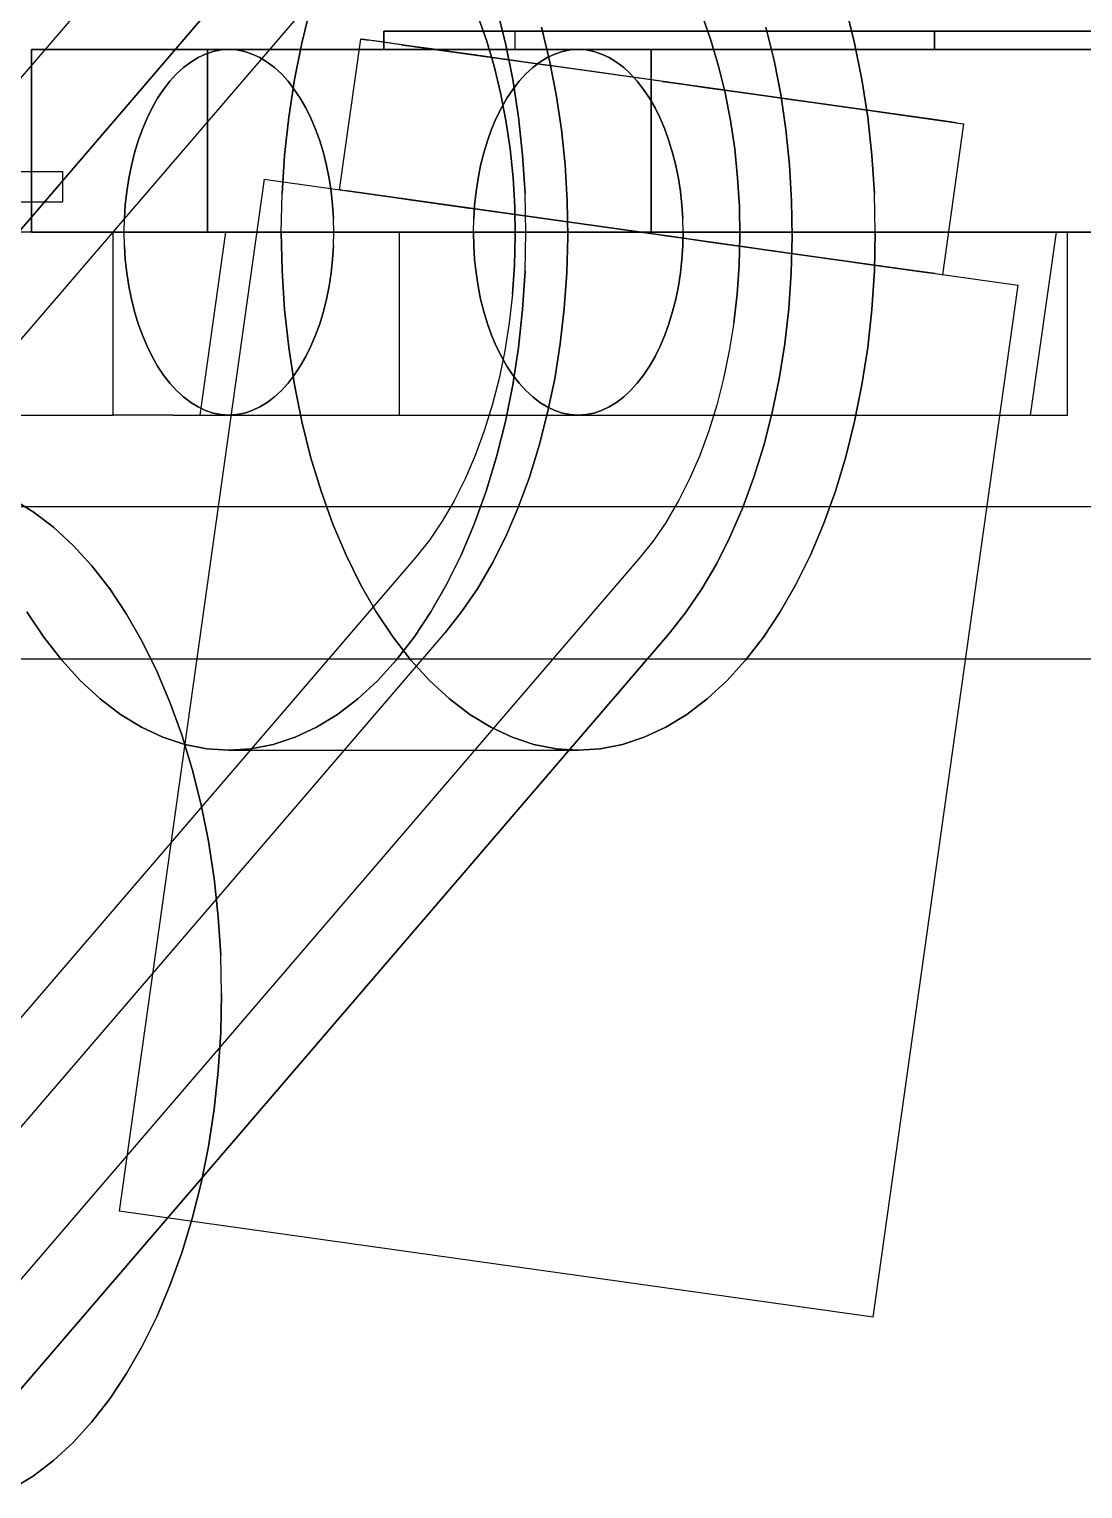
# Model space of a CAD drawing. Header units: millimetres. Extents: x -180 to 1414, y -663 to 972.
# Drawn here: x 684.9 to 719.5, y 738.76 to 786.67 of the extents above; entities that cross this region are included whole.
import ezdxf

# ---------------------------------------------------------------- set-up
doc = ezdxf.new("R2010")
doc.units = ezdxf.units.MM
doc.layers.add('SIDE', color=8, linetype='Continuous')

msp = doc.modelspace()

# ---------------------------------------------------------------- linework, layer by layer
at = {"layer": 'SIDE'}
for p, q in [((674.381, 768.157), (695.842, 793.157)), ((695.842, 793.157), (674.381, 768.157)), ((689.426, 790.663), (667.964, 765.663)), ((689.426, 790.663), (667.964, 765.663)), ((696.798, 790.663), (675.337, 765.663)), ((696.798, 790.663), (675.337, 765.663)), ((693.856, 786.211), (694.147, 787.376)), ((694.147, 787.376), (693.856, 786.211)), ((700.249, 787.376), (700.541, 786.211)), ((700.541, 786.211), (700.249, 787.376)), ((711.717, 787.376), (712.009, 786.211)), ((712.009, 786.211), (711.717, 787.376)), ((699.628, 787.124), (699.916, 786.308)), ((699.916, 786.308), (699.628, 787.124)), ((701.992, 785.643), (701.726, 786.732)), ((701.726, 786.732), (701.992, 785.643)), ((707, 787.124), (707.289, 786.308)), ((707.289, 786.308), (707, 787.124)), ((709.364, 785.643), (709.098, 786.732)), ((709.098, 786.732), (709.364, 785.643)), ((695.097, 781.392), (695.793, 786.343)), ((695.821, 786.339), (695.793, 786.343)), ((695.904, 786.328), (695.821, 786.339)), ((695.821, 786.339), (696.041, 786.308)), ((697.514, 786.101), (695.904, 786.328)), ((696.041, 786.308), (695.904, 786.328)), ((697.12, 786.157), (696.041, 786.308)), ((696.233, 786.281), (696.041, 786.308)), ((712.431, 784.005), (696.041, 786.308)), ((696.478, 786.247), (696.233, 786.281)), ((696.774, 786.205), (696.478, 786.247)), ((696.546, 786.6), (696.546, 786)), ((696.546, 786.6), (700.857, 786.6)), ((696.546, 786.6), (714.633, 786.6)), ((714.633, 786.6), (696.546, 786.6)), ((700.857, 786.6), (696.546, 786.6)), ((696.546, 786), (696.546, 786.6)), ((699.916, 786.308), (700.169, 785.456)), ((700.169, 785.456), (699.916, 786.308)), ((700.857, 786), (700.857, 786.6)), ((700.857, 786.6), (745.431, 786.6)), ((745.431, 786.6), (700.857, 786.6)), ((700.857, 786), (700.857, 786.6)), ((707.289, 786.308), (707.541, 785.456)), ((707.541, 785.456), (707.289, 786.308)), ((727.988, 786.6), (714.633, 786.6)), ((714.633, 786), (714.633, 786.6)), ((714.633, 786.6), (714.633, 786)), ((714.633, 786.6), (727.988, 786.6)), ((684.976, 786), (684.976, 780)), ((684.976, 786), (690.764, 786)), ((684.976, 786), (705.324, 786)), ((705.324, 786), (684.976, 786)), ((690.764, 786), (684.976, 786)), ((684.976, 780), (684.976, 786)), ((690.45, 785.733), (690.698, 785.85)), ((690.698, 785.85), (690.45, 785.733)), ((690.698, 785.85), (690.951, 785.933)), ((690.951, 785.933), (690.698, 785.85)), ((690.764, 780), (690.764, 786)), ((690.764, 786), (743.547, 786)), ((743.547, 786), (690.764, 786)), ((690.764, 786), (690.764, 780)), ((690.951, 785.933), (691.207, 785.983)), ((691.207, 785.983), (690.951, 785.933)), ((691.207, 785.983), (691.464, 786)), ((691.464, 786), (691.207, 785.983)), ((691.464, 786), (702.932, 786)), ((691.464, 786), (691.721, 785.983)), ((691.721, 785.983), (691.464, 786)), ((702.932, 786), (691.464, 786)), ((691.721, 785.983), (691.977, 785.933)), ((691.977, 785.933), (691.721, 785.983)), ((691.977, 785.933), (692.23, 785.85)), ((692.23, 785.85), (691.977, 785.933)), ((692.23, 785.85), (692.479, 785.733)), ((692.479, 785.733), (692.23, 785.85)), ((693.615, 785.011), (693.856, 786.211)), ((693.856, 786.211), (693.615, 785.011)), ((700.857, 786), (696.546, 786)), ((696.546, 786), (714.633, 786)), ((714.633, 786), (696.546, 786)), ((700.857, 786), (696.546, 786)), ((697.12, 786.157), (696.774, 786.205)), ((697.514, 786.101), (697.12, 786.157)), ((709.314, 784.443), (697.12, 786.157)), ((697.12, 786.157), (702.078, 785.46)), ((711.87, 784.084), (697.514, 786.101)), ((697.954, 786.039), (697.514, 786.101)), ((697.514, 786.101), (700.117, 785.735)), ((698.96, 785.898), (697.954, 786.039)), ((698.437, 785.972), (697.954, 786.039)), ((697.954, 786.039), (699.522, 785.819)), ((697.954, 786.039), (700.117, 785.735)), ((698.96, 785.898), (698.437, 785.972)), ((701.399, 785.555), (698.96, 785.898)), ((699.522, 785.819), (698.96, 785.898)), ((700.117, 785.735), (699.522, 785.819)), ((700.745, 785.647), (700.117, 785.735)), ((700.541, 786.211), (700.782, 785.011)), ((700.782, 785.011), (700.541, 786.211)), ((700.857, 786), (745.431, 786)), ((745.431, 786), (700.857, 786)), ((701.918, 785.733), (702.166, 785.85)), ((702.166, 785.85), (701.918, 785.733)), ((702.166, 785.85), (702.419, 785.933)), ((702.419, 785.933), (702.166, 785.85)), ((702.419, 785.933), (702.675, 785.983)), ((702.675, 785.983), (702.419, 785.933)), ((702.675, 785.983), (702.932, 786)), ((702.932, 786), (702.675, 785.983)), ((702.932, 786), (703.189, 785.983)), ((703.189, 785.983), (702.932, 786)), ((703.189, 785.983), (703.445, 785.933)), ((703.445, 785.933), (703.189, 785.983)), ((703.445, 785.933), (703.698, 785.85)), ((703.698, 785.85), (703.445, 785.933)), ((703.698, 785.85), (703.947, 785.733)), ((703.947, 785.733), (703.698, 785.85)), ((728.445, 786), (705.324, 786)), ((705.324, 780), (705.324, 786)), ((705.324, 786), (705.324, 780)), ((705.324, 786), (728.445, 786)), ((712.009, 786.211), (712.25, 785.011)), ((712.25, 785.011), (712.009, 786.211)), ((727.988, 786), (714.633, 786)), ((727.988, 786), (714.633, 786)), ((689.743, 785.196), (689.971, 785.406)), ((689.971, 785.406), (689.743, 785.196)), ((689.971, 785.406), (690.207, 785.585)), ((690.207, 785.585), (689.971, 785.406)), ((690.207, 785.585), (690.45, 785.733)), ((690.45, 785.733), (690.207, 785.585)), ((692.479, 785.733), (692.721, 785.585)), ((692.721, 785.585), (692.479, 785.733)), ((692.721, 785.585), (692.957, 785.406)), ((692.957, 785.406), (692.721, 785.585)), ((692.957, 785.406), (693.185, 785.196)), ((693.185, 785.196), (692.957, 785.406)), ((700.169, 785.456), (700.384, 784.573)), ((700.384, 784.573), (700.169, 785.456)), ((701.399, 785.555), (700.745, 785.647)), ((700.745, 785.647), (702.078, 785.46)), ((701.212, 785.196), (701.439, 785.406)), ((701.439, 785.406), (701.212, 785.196)), ((702.078, 785.46), (701.399, 785.555)), ((701.439, 785.406), (701.675, 785.585)), ((701.675, 785.585), (701.439, 785.406)), ((701.675, 785.585), (701.918, 785.733)), ((701.918, 785.733), (701.675, 785.585)), ((702.21, 784.522), (701.992, 785.643)), ((701.992, 785.643), (702.21, 784.522)), ((711.87, 784.084), (702.078, 785.46)), ((702.777, 785.362), (702.078, 785.46)), ((709.314, 784.443), (702.078, 785.46)), ((703.492, 785.261), (702.777, 785.362)), ((705.696, 784.951), (703.492, 785.261)), ((704.22, 785.159), (703.492, 785.261)), ((703.947, 785.733), (704.19, 785.585)), ((704.19, 785.585), (703.947, 785.733)), ((704.19, 785.585), (704.425, 785.406)), ((704.425, 785.406), (704.19, 785.585)), ((704.425, 785.406), (704.653, 785.196)), ((704.653, 785.196), (704.425, 785.406)), ((707.541, 785.456), (707.756, 784.573)), ((707.756, 784.573), (707.541, 785.456)), ((709.582, 784.522), (709.364, 785.643)), ((709.364, 785.643), (709.582, 784.522)), ((689.318, 784.691), (689.526, 784.957)), ((689.526, 784.957), (689.318, 784.691)), ((689.526, 784.957), (689.743, 785.196)), ((689.743, 785.196), (689.526, 784.957)), ((693.185, 785.196), (693.403, 784.957)), ((693.403, 784.957), (693.185, 785.196)), ((693.403, 784.957), (693.61, 784.691)), ((693.61, 784.691), (693.403, 784.957)), ((693.426, 783.783), (693.615, 785.011)), ((693.615, 785.011), (693.426, 783.783)), ((700.782, 785.011), (700.97, 783.783)), ((700.97, 783.783), (700.782, 785.011)), ((700.787, 784.691), (700.994, 784.957)), ((700.994, 784.957), (700.787, 784.691)), ((700.994, 784.957), (701.212, 785.196)), ((701.212, 785.196), (700.994, 784.957)), ((704.956, 785.055), (704.22, 785.159)), ((704.653, 785.196), (704.871, 784.957)), ((704.871, 784.957), (704.653, 785.196)), ((704.871, 784.957), (705.078, 784.691)), ((705.078, 784.691), (704.871, 784.957)), ((705.696, 784.951), (704.956, 785.055)), ((706.436, 784.847), (704.956, 785.055)), ((705.696, 784.951), (706.436, 784.847)), ((706.436, 784.847), (707.172, 784.744)), ((706.436, 784.847), (707.899, 784.642)), ((712.25, 785.011), (712.439, 783.783)), ((712.439, 783.783), (712.25, 785.011)), ((688.941, 784.081), (689.123, 784.398)), ((689.123, 784.398), (688.941, 784.081)), ((689.123, 784.398), (689.318, 784.691)), ((689.318, 784.691), (689.123, 784.398)), ((693.61, 784.691), (693.805, 784.398)), ((693.805, 784.398), (693.61, 784.691)), ((693.805, 784.398), (693.987, 784.081)), ((693.987, 784.081), (693.805, 784.398)), ((700.384, 784.573), (700.561, 783.665)), ((700.561, 783.665), (700.384, 784.573)), ((700.41, 784.081), (700.592, 784.398)), ((700.592, 784.398), (700.41, 784.081)), ((700.592, 784.398), (700.787, 784.691)), ((700.787, 784.691), (700.592, 784.398)), ((702.379, 783.376), (702.21, 784.522)), ((702.21, 784.522), (702.379, 783.376)), ((705.078, 784.691), (705.273, 784.398)), ((705.273, 784.398), (705.078, 784.691)), ((705.273, 784.398), (705.455, 784.081)), ((705.455, 784.081), (705.273, 784.398)), ((707.172, 784.744), (707.899, 784.642)), ((707.756, 784.573), (707.933, 783.665)), ((707.933, 783.665), (707.756, 784.573)), ((707.899, 784.642), (708.615, 784.541)), ((711.87, 784.084), (707.899, 784.642)), ((709.992, 784.347), (707.899, 784.642)), ((708.615, 784.541), (709.314, 784.443)), ((709.992, 784.347), (708.615, 784.541)), ((709.314, 784.443), (709.992, 784.347)), ((709.314, 784.443), (710.647, 784.255)), ((709.752, 783.376), (709.582, 784.522)), ((709.582, 784.522), (709.752, 783.376)), ((709.992, 784.347), (710.647, 784.255)), ((711.87, 784.084), (709.992, 784.347)), ((688.774, 783.741), (688.941, 784.081)), ((688.941, 784.081), (688.774, 783.741)), ((693.987, 784.081), (694.155, 783.741)), ((694.155, 783.741), (693.987, 784.081)), ((700.242, 783.741), (700.41, 784.081)), ((700.41, 784.081), (700.242, 783.741)), ((705.455, 784.081), (705.623, 783.741)), ((705.623, 783.741), (705.455, 784.081)), ((710.647, 784.255), (711.274, 784.167)), ((710.647, 784.255), (711.87, 784.084)), ((711.274, 784.167), (711.87, 784.084)), ((711.87, 784.084), (712.431, 784.005)), ((715.35, 783.594), (711.87, 784.084)), ((712.431, 784.005), (712.955, 783.931)), ((712.431, 784.005), (715.571, 783.563)), ((715.35, 783.594), (712.431, 784.005)), ((714.618, 783.697), (712.431, 784.005)), ((713.438, 783.863), (712.431, 784.005)), ((712.955, 783.931), (713.438, 783.863)), ((712.955, 783.931), (714.914, 783.656)), ((713.438, 783.863), (713.878, 783.801)), ((713.438, 783.863), (714.914, 783.656)), ((714.618, 783.697), (713.438, 783.863)), ((688.484, 783), (688.621, 783.38)), ((688.621, 783.38), (688.484, 783)), ((688.621, 783.38), (688.774, 783.741)), ((688.774, 783.741), (688.621, 783.38)), ((693.29, 782.534), (693.426, 783.783)), ((693.426, 783.783), (693.29, 782.534)), ((694.155, 783.741), (694.308, 783.38)), ((694.308, 783.38), (694.155, 783.741)), ((694.308, 783.38), (694.445, 783)), ((694.445, 783), (694.308, 783.38)), ((699.952, 783), (700.089, 783.38)), ((700.089, 783.38), (699.952, 783)), ((700.089, 783.38), (700.242, 783.741)), ((700.242, 783.741), (700.089, 783.38)), ((700.561, 783.665), (700.698, 782.736)), ((700.698, 782.736), (700.561, 783.665)), ((700.97, 783.783), (701.106, 782.534)), ((701.106, 782.534), (700.97, 783.783)), ((702.499, 782.212), (702.379, 783.376)), ((702.379, 783.376), (702.499, 782.212)), ((705.623, 783.741), (705.776, 783.38)), ((705.776, 783.38), (705.623, 783.741)), ((705.776, 783.38), (705.913, 783)), ((705.913, 783), (705.776, 783.38)), ((707.933, 783.665), (708.071, 782.736)), ((708.071, 782.736), (707.933, 783.665)), ((709.872, 782.212), (709.752, 783.376)), ((709.752, 783.376), (709.872, 782.212)), ((712.439, 783.783), (712.574, 782.534)), ((712.574, 782.534), (712.439, 783.783)), ((713.878, 783.801), (714.272, 783.746)), ((714.272, 783.746), (714.618, 783.697)), ((714.618, 783.697), (714.914, 783.656)), ((715.159, 783.621), (714.618, 783.697)), ((714.903, 778.608), (715.599, 783.56)), ((714.914, 783.656), (715.159, 783.621)), ((715.159, 783.621), (715.35, 783.594)), ((715.159, 783.621), (715.488, 783.575)), ((715.35, 783.594), (715.488, 783.575)), ((715.488, 783.575), (715.571, 783.563)), ((715.571, 783.563), (715.599, 783.56)), ((688.364, 782.603), (688.484, 783)), ((688.484, 783), (688.364, 782.603)), ((694.445, 783), (694.565, 782.603)), ((694.565, 782.603), (694.445, 783)), ((699.832, 782.603), (699.952, 783)), ((699.952, 783), (699.832, 782.603)), ((705.913, 783), (706.033, 782.603)), ((706.033, 782.603), (705.913, 783)), ((688.261, 782.192), (688.364, 782.603)), ((688.364, 782.603), (688.261, 782.192)), ((693.209, 781.27), (693.29, 782.534)), ((693.29, 782.534), (693.209, 781.27)), ((694.565, 782.603), (694.668, 782.192)), ((694.668, 782.192), (694.565, 782.603)), ((699.729, 782.192), (699.832, 782.603)), ((699.832, 782.603), (699.729, 782.192)), ((700.698, 782.736), (700.795, 781.792)), ((700.795, 781.792), (700.698, 782.736)), ((701.106, 782.534), (701.188, 781.27)), ((701.188, 781.27), (701.106, 782.534)), ((706.033, 782.603), (706.136, 782.192)), ((706.136, 782.192), (706.033, 782.603)), ((708.071, 782.736), (708.168, 781.792)), ((708.168, 781.792), (708.071, 782.736)), ((712.574, 782.534), (712.656, 781.27)), ((712.656, 781.27), (712.574, 782.534)), ((684.623, 782), (685.223, 782)), ((685.223, 782), (685.654, 782)), ((685.654, 782), (685.913, 782)), ((685.913, 782), (686, 782)), ((686, 782), (686, 781)), ((688.176, 781.769), (688.261, 782.192)), ((688.261, 782.192), (688.176, 781.769)), ((694.668, 782.192), (694.753, 781.769)), ((694.753, 781.769), (694.668, 782.192)), ((699.644, 781.769), (699.729, 782.192)), ((699.729, 782.192), (699.644, 781.769)), ((702.569, 781.035), (702.499, 782.212)), ((702.499, 782.212), (702.569, 781.035)), ((706.136, 782.192), (706.221, 781.769)), ((706.221, 781.769), (706.136, 782.192)), ((709.941, 781.035), (709.872, 782.212)), ((709.872, 782.212), (709.941, 781.035)), ((692.622, 781.74), (687.862, 747.872)), ((688.109, 781.335), (688.176, 781.769)), ((688.176, 781.769), (688.109, 781.335)), ((692.622, 781.74), (717.378, 778.26)), ((694.753, 781.769), (694.819, 781.335)), ((694.819, 781.335), (694.753, 781.769)), ((699.577, 781.335), (699.644, 781.769)), ((699.644, 781.769), (699.577, 781.335)), ((700.795, 781.792), (700.852, 780.839)), ((700.852, 780.839), (700.795, 781.792)), ((706.221, 781.769), (706.287, 781.335)), ((706.287, 781.335), (706.221, 781.769)), ((708.168, 781.792), (708.224, 780.839)), ((708.224, 780.839), (708.168, 781.792)), ((684.623, 781), (685.223, 781)), ((685.223, 781), (685.654, 781)), ((685.654, 781), (685.913, 781)), ((685.913, 781), (686, 781)), ((688.061, 780.894), (688.109, 781.335)), ((688.109, 781.335), (688.061, 780.894)), ((693.181, 780), (693.209, 781.27)), ((693.181, 780), (693.209, 781.27)), ((694.819, 781.335), (694.867, 780.894)), ((694.867, 780.894), (694.819, 781.335)), ((695.125, 781.388), (695.097, 781.392)), ((695.208, 781.376), (695.125, 781.388)), ((695.346, 781.357), (695.208, 781.376)), ((695.537, 781.33), (695.346, 781.357)), ((705, 780), (695.346, 781.357)), ((708.618, 779.492), (695.346, 781.357)), ((695.346, 781.357), (700.703, 780.604)), ((701.382, 780.508), (695.537, 781.33)), ((700.703, 780.604), (695.537, 781.33)), ((696.818, 781.15), (695.537, 781.33)), ((696.424, 781.205), (695.537, 781.33)), ((695.782, 781.296), (695.537, 781.33)), ((696.078, 781.254), (695.782, 781.296)), ((696.424, 781.205), (696.078, 781.254)), ((696.818, 781.15), (696.424, 781.205)), ((700.703, 780.604), (696.818, 781.15)), ((698.264, 780.947), (696.818, 781.15)), ((697.741, 781.02), (696.818, 781.15)), ((697.258, 781.088), (696.818, 781.15)), ((696.818, 781.15), (699.422, 780.784)), ((697.741, 781.02), (697.258, 781.088)), ((697.258, 781.088), (698.264, 780.947)), ((698.264, 780.947), (697.741, 781.02)), ((700.703, 780.604), (698.264, 780.947)), ((698.826, 780.868), (698.264, 780.947)), ((698.264, 780.947), (699.422, 780.784)), ((699.529, 780.894), (699.577, 781.335)), ((699.577, 781.335), (699.529, 780.894)), ((701.215, 780), (701.188, 781.27)), ((701.215, 780), (701.188, 781.27)), ((702.588, 779.852), (702.569, 781.035)), ((702.569, 781.035), (702.588, 779.852)), ((706.287, 781.335), (706.335, 780.894)), ((706.335, 780.894), (706.287, 781.335)), ((709.96, 779.852), (709.941, 781.035)), ((709.941, 781.035), (709.96, 779.852)), ((712.683, 780), (712.656, 781.27)), ((712.683, 780), (712.656, 781.27)), ((688.032, 780.448), (688.061, 780.894)), ((688.061, 780.894), (688.032, 780.448)), ((694.867, 780.894), (694.896, 780.448)), ((694.896, 780.448), (694.867, 780.894)), ((699.422, 780.784), (698.826, 780.868)), ((700.049, 780.696), (699.422, 780.784)), ((699.5, 780.448), (699.529, 780.894)), ((699.529, 780.894), (699.5, 780.448)), ((700.703, 780.604), (700.049, 780.696)), ((701.382, 780.508), (700.703, 780.604)), ((700.703, 780.604), (703.524, 780.207)), ((700.852, 780.839), (700.867, 779.88)), ((700.867, 779.88), (700.852, 780.839)), ((711.174, 779.132), (701.382, 780.508)), ((707.204, 779.69), (701.382, 780.508)), ((706.476, 779.793), (701.382, 780.508)), ((702.081, 780.41), (701.382, 780.508)), ((706.335, 780.894), (706.364, 780.448)), ((706.364, 780.448), (706.335, 780.894)), ((708.224, 780.839), (708.24, 779.88)), ((708.24, 779.88), (708.224, 780.839)), ((687.662, 780), (684.121, 780)), ((690.764, 780), (684.976, 780)), ((684.976, 780), (705.324, 780)), ((705.324, 780), (684.976, 780)), ((690.764, 780), (684.976, 780)), ((687.662, 774), (687.662, 780)), ((689.628, 780), (687.662, 780)), ((688.023, 780), (688.032, 780.448)), ((688.023, 780), (688.032, 780.448)), ((688.032, 779.552), (688.023, 780)), ((688.032, 779.552), (688.023, 780)), ((689.628, 780), (691.444, 780)), ((690.524, 774), (691.367, 780)), ((690.764, 780), (743.547, 780)), ((743.547, 780), (690.764, 780)), ((691.367, 780), (718.633, 780)), ((691.444, 780), (693.102, 780)), ((693.102, 780), (694.594, 780)), ((693.209, 778.73), (693.181, 780)), ((693.181, 780), (693.209, 778.73)), ((695.916, 780), (694.594, 780)), ((694.906, 780), (694.896, 780.448)), ((694.906, 780), (694.896, 780.448)), ((694.896, 779.552), (694.906, 780)), ((694.896, 779.552), (694.906, 780)), ((695.916, 780), (697.059, 780)), ((697.059, 774), (697.059, 780)), ((697.059, 780), (719, 780)), ((699.491, 780), (699.5, 780.448)), ((699.491, 780), (699.5, 780.448)), ((699.5, 779.552), (699.491, 780)), ((699.491, 780), (699.5, 779.552)), ((701.188, 778.73), (701.215, 780)), ((701.188, 778.73), (701.215, 780)), ((704.26, 780.104), (702.081, 780.41)), ((702.796, 780.31), (702.081, 780.41)), ((704.26, 780.104), (702.796, 780.31)), ((703.524, 780.207), (702.796, 780.31)), ((704.26, 780.104), (703.524, 780.207)), ((705, 780), (703.524, 780.207)), ((705, 780), (704.26, 780.104)), ((705.74, 779.896), (705, 780)), ((728.445, 780), (705.324, 780)), ((728.445, 780), (705.324, 780)), ((706.374, 780), (706.364, 780.448)), ((706.374, 780), (706.364, 780.448)), ((706.374, 780), (706.364, 779.552)), ((706.364, 779.552), (706.374, 780)), ((712.683, 780), (712.656, 778.73)), ((712.656, 778.73), (712.683, 780)), ((717.789, 774), (718.633, 780)), ((719, 774), (719, 780)), ((688.061, 779.106), (688.032, 779.552)), ((688.032, 779.552), (688.061, 779.106)), ((694.896, 779.552), (694.867, 779.106)), ((694.867, 779.106), (694.896, 779.552)), ((699.529, 779.106), (699.5, 779.552)), ((699.5, 779.552), (699.529, 779.106)), ((700.867, 779.88), (700.842, 778.922)), ((700.842, 778.922), (700.867, 779.88)), ((702.556, 778.67), (702.588, 779.852)), ((702.588, 779.852), (702.556, 778.67)), ((705.74, 779.896), (706.476, 779.793)), ((706.364, 779.552), (706.335, 779.106)), ((706.335, 779.106), (706.364, 779.552)), ((706.476, 779.793), (707.204, 779.69)), ((706.476, 779.793), (708.618, 779.492)), ((707.204, 779.69), (707.919, 779.59)), ((707.204, 779.69), (708.618, 779.492)), ((711.174, 779.132), (707.204, 779.69)), ((709.297, 779.396), (707.204, 779.69)), ((707.919, 779.59), (708.618, 779.492)), ((708.24, 779.88), (708.214, 778.922)), ((708.214, 778.922), (708.24, 779.88)), ((709.929, 778.67), (709.96, 779.852)), ((709.96, 779.852), (709.929, 778.67)), ((688.109, 778.665), (688.061, 779.106)), ((688.061, 779.106), (688.109, 778.665)), ((694.867, 779.106), (694.819, 778.665)), ((694.819, 778.665), (694.867, 779.106)), ((699.577, 778.665), (699.529, 779.106)), ((699.529, 779.106), (699.577, 778.665)), ((706.335, 779.106), (706.287, 778.665)), ((706.287, 778.665), (706.335, 779.106)), ((708.618, 779.492), (709.297, 779.396)), ((708.618, 779.492), (711.174, 779.132)), ((709.297, 779.396), (709.951, 779.304)), ((711.174, 779.132), (709.297, 779.396)), ((709.951, 779.304), (710.578, 779.216)), ((709.951, 779.304), (711.736, 779.053)), ((710.578, 779.216), (711.174, 779.132)), ((711.174, 779.132), (711.736, 779.053)), ((713.922, 778.746), (711.174, 779.132)), ((711.736, 779.053), (712.259, 778.98)), ((712.742, 778.912), (711.736, 779.053)), ((688.176, 778.231), (688.109, 778.665)), ((688.109, 778.665), (688.176, 778.231)), ((693.29, 777.466), (693.209, 778.73)), ((693.209, 778.73), (693.29, 777.466)), ((694.819, 778.665), (694.753, 778.231)), ((694.753, 778.231), (694.819, 778.665)), ((699.644, 778.231), (699.577, 778.665)), ((699.577, 778.665), (699.644, 778.231)), ((700.842, 778.922), (700.775, 777.97)), ((700.775, 777.97), (700.842, 778.922)), ((701.188, 778.73), (701.106, 777.466)), ((701.106, 777.466), (701.188, 778.73)), ((702.474, 777.495), (702.556, 778.67)), ((702.556, 778.67), (702.474, 777.495)), ((706.287, 778.665), (706.221, 778.231)), ((706.221, 778.231), (706.287, 778.665)), ((708.214, 778.922), (708.147, 777.97)), ((708.147, 777.97), (708.214, 778.922)), ((709.846, 777.495), (709.929, 778.67)), ((709.929, 778.67), (709.846, 777.495)), ((712.259, 778.98), (712.742, 778.912)), ((712.259, 778.98), (714.218, 778.704)), ((712.656, 778.73), (712.574, 777.466)), ((712.574, 777.466), (712.656, 778.73)), ((712.742, 778.912), (713.182, 778.85)), ((712.742, 778.912), (713.576, 778.795)), ((713.182, 778.85), (713.576, 778.795)), ((713.576, 778.795), (713.922, 778.746)), ((713.576, 778.795), (714.218, 778.704)), ((713.922, 778.746), (714.218, 778.704)), ((714.654, 778.643), (713.922, 778.746)), ((714.218, 778.704), (714.463, 778.67)), ((714.218, 778.704), (714.654, 778.643)), ((714.463, 778.67), (714.654, 778.643)), ((714.654, 778.643), (714.792, 778.624)), ((714.792, 778.624), (714.875, 778.612)), ((714.875, 778.612), (714.903, 778.608)), ((688.261, 777.808), (688.176, 778.231)), ((688.176, 778.231), (688.261, 777.808)), ((694.753, 778.231), (694.668, 777.808)), ((694.668, 777.808), (694.753, 778.231)), ((699.729, 777.808), (699.644, 778.231)), ((699.644, 778.231), (699.729, 777.808)), ((706.221, 778.231), (706.136, 777.808)), ((706.136, 777.808), (706.221, 778.231)), ((712.619, 744.393), (717.378, 778.26)), ((688.364, 777.397), (688.261, 777.808)), ((688.261, 777.808), (688.364, 777.397)), ((694.668, 777.808), (694.565, 777.397)), ((694.565, 777.397), (694.668, 777.808)), ((699.832, 777.397), (699.729, 777.808)), ((699.729, 777.808), (699.832, 777.397)), ((700.775, 777.97), (700.667, 777.029)), ((700.775, 777.97), (700.667, 777.029)), ((706.136, 777.808), (706.033, 777.397)), ((706.033, 777.397), (706.136, 777.808)), ((708.147, 777.97), (708.04, 777.029)), ((708.04, 777.029), (708.147, 777.97)), ((688.484, 777), (688.364, 777.397)), ((688.364, 777.397), (688.484, 777)), ((693.426, 776.217), (693.29, 777.466)), ((693.29, 777.466), (693.426, 776.217)), ((694.565, 777.397), (694.445, 777)), ((694.445, 777), (694.565, 777.397)), ((699.952, 777), (699.832, 777.397)), ((699.832, 777.397), (699.952, 777)), ((701.106, 777.466), (700.97, 776.217)), ((700.97, 776.217), (701.106, 777.466)), ((702.341, 776.334), (702.474, 777.495)), ((702.474, 777.495), (702.341, 776.334)), ((706.033, 777.397), (705.913, 777)), ((705.913, 777), (706.033, 777.397)), ((709.714, 776.334), (709.846, 777.495)), ((709.846, 777.495), (709.714, 776.334)), ((712.574, 777.466), (712.439, 776.217)), ((712.439, 776.217), (712.574, 777.466)), ((688.621, 776.62), (688.484, 777)), ((688.484, 777), (688.621, 776.62)), ((694.445, 777), (694.308, 776.62)), ((694.308, 776.62), (694.445, 777)), ((700.089, 776.62), (699.952, 777)), ((699.952, 777), (700.089, 776.62)), ((700.667, 777.029), (700.52, 776.105)), ((700.667, 777.029), (700.52, 776.105)), ((705.913, 777), (705.776, 776.62)), ((705.776, 776.62), (705.913, 777)), ((708.04, 777.029), (707.893, 776.105)), ((708.04, 777.029), (707.893, 776.105)), ((688.774, 776.259), (688.621, 776.62)), ((688.621, 776.62), (688.774, 776.259)), ((688.941, 775.919), (688.774, 776.259)), ((688.774, 776.259), (688.941, 775.919)), ((693.615, 774.989), (693.426, 776.217)), ((693.426, 776.217), (693.615, 774.989)), ((694.155, 776.259), (693.987, 775.919)), ((693.987, 775.919), (694.155, 776.259)), ((694.308, 776.62), (694.155, 776.259)), ((694.155, 776.259), (694.308, 776.62)), ((700.242, 776.259), (700.089, 776.62)), ((700.089, 776.62), (700.242, 776.259)), ((700.41, 775.919), (700.242, 776.259)), ((700.242, 776.259), (700.41, 775.919)), ((700.97, 776.217), (700.782, 774.989)), ((700.782, 774.989), (700.97, 776.217)), ((702.16, 775.194), (702.341, 776.334)), ((702.341, 776.334), (702.16, 775.194)), ((705.623, 776.259), (705.455, 775.919)), ((705.455, 775.919), (705.623, 776.259)), ((705.776, 776.62), (705.623, 776.259)), ((705.623, 776.259), (705.776, 776.62)), ((709.532, 775.194), (709.714, 776.334)), ((709.714, 776.334), (709.532, 775.194)), ((712.439, 776.217), (712.25, 774.989)), ((712.25, 774.989), (712.439, 776.217)), ((689.123, 775.602), (688.941, 775.919)), ((688.941, 775.919), (689.123, 775.602)), ((693.987, 775.919), (693.805, 775.602)), ((693.805, 775.602), (693.987, 775.919)), ((700.52, 776.105), (700.334, 775.203)), ((700.52, 776.105), (700.334, 775.203)), ((700.592, 775.602), (700.41, 775.919)), ((700.41, 775.919), (700.592, 775.602)), ((705.455, 775.919), (705.273, 775.602)), ((705.273, 775.602), (705.455, 775.919)), ((707.893, 776.105), (707.706, 775.203)), ((707.893, 776.105), (707.706, 775.203)), ((689.318, 775.309), (689.123, 775.602)), ((689.123, 775.602), (689.318, 775.309)), ((689.526, 775.043), (689.318, 775.309)), ((689.318, 775.309), (689.526, 775.043)), ((693.61, 775.309), (693.403, 775.043)), ((693.403, 775.043), (693.61, 775.309)), ((693.805, 775.602), (693.61, 775.309)), ((693.61, 775.309), (693.805, 775.602)), ((700.334, 775.203), (700.109, 774.328)), ((700.334, 775.203), (700.109, 774.328)), ((700.787, 775.309), (700.592, 775.602)), ((700.592, 775.602), (700.787, 775.309)), ((700.994, 775.043), (700.787, 775.309)), ((700.787, 775.309), (700.994, 775.043)), ((705.078, 775.309), (704.871, 775.043)), ((704.871, 775.043), (705.078, 775.309)), ((705.273, 775.602), (705.078, 775.309)), ((705.078, 775.309), (705.273, 775.602)), ((707.706, 775.203), (707.481, 774.328)), ((707.706, 775.203), (707.481, 774.328)), ((689.743, 774.804), (689.526, 775.043)), ((689.526, 775.043), (689.743, 774.804)), ((689.971, 774.594), (689.743, 774.804)), ((689.743, 774.804), (689.971, 774.594)), ((693.185, 774.804), (692.957, 774.594)), ((692.957, 774.594), (693.185, 774.804)), ((693.403, 775.043), (693.185, 774.804)), ((693.185, 774.804), (693.403, 775.043)), ((693.856, 773.789), (693.615, 774.989)), ((693.615, 774.989), (693.856, 773.789)), ((700.782, 774.989), (700.541, 773.789)), ((700.541, 773.789), (700.782, 774.989)), ((701.212, 774.804), (700.994, 775.043)), ((700.994, 775.043), (701.212, 774.804)), ((701.439, 774.594), (701.212, 774.804)), ((701.212, 774.804), (701.439, 774.594)), ((701.929, 774.081), (702.16, 775.194)), ((702.16, 775.194), (701.929, 774.081)), ((704.653, 774.804), (704.425, 774.594)), ((704.425, 774.594), (704.653, 774.804)), ((704.871, 775.043), (704.653, 774.804)), ((704.653, 774.804), (704.871, 775.043)), ((709.302, 774.081), (709.532, 775.194)), ((709.532, 775.194), (709.302, 774.081)), ((712.25, 774.989), (712.009, 773.789)), ((712.009, 773.789), (712.25, 774.989)), ((690.207, 774.415), (689.971, 774.594)), ((689.971, 774.594), (690.207, 774.415)), ((690.45, 774.267), (690.207, 774.415)), ((690.207, 774.415), (690.45, 774.267)), ((690.698, 774.15), (690.45, 774.267)), ((690.45, 774.267), (690.698, 774.15)), ((692.479, 774.267), (692.23, 774.15)), ((692.23, 774.15), (692.479, 774.267)), ((692.721, 774.415), (692.479, 774.267)), ((692.479, 774.267), (692.721, 774.415)), ((692.957, 774.594), (692.721, 774.415)), ((692.721, 774.415), (692.957, 774.594)), ((700.109, 774.328), (699.847, 773.484)), ((700.109, 774.328), (699.847, 773.484)), ((701.675, 774.415), (701.439, 774.594)), ((701.439, 774.594), (701.675, 774.415)), ((701.918, 774.267), (701.675, 774.415)), ((701.675, 774.415), (701.918, 774.267)), ((702.166, 774.15), (701.918, 774.267)), ((701.918, 774.267), (702.166, 774.15)), ((703.947, 774.267), (703.698, 774.15)), ((703.698, 774.15), (703.947, 774.267)), ((704.19, 774.415), (703.947, 774.267)), ((703.947, 774.267), (704.19, 774.415)), ((704.425, 774.594), (704.19, 774.415)), ((704.19, 774.415), (704.425, 774.594)), ((707.481, 774.328), (707.22, 773.484)), ((707.481, 774.328), (707.22, 773.484)), ((678.97, 774), (687.662, 774)), ((689.628, 774), (687.662, 774)), ((689.628, 774), (691.444, 774)), ((690.524, 774), (717.789, 774)), ((690.951, 774.067), (690.698, 774.15)), ((690.698, 774.15), (690.951, 774.067)), ((691.207, 774.017), (690.951, 774.067)), ((690.951, 774.067), (691.207, 774.017)), ((691.464, 774), (691.207, 774.017)), ((691.207, 774.017), (691.464, 774)), ((691.444, 774), (693.102, 774)), ((691.721, 774.017), (691.464, 774)), ((691.464, 774), (691.721, 774.017)), ((691.464, 774), (702.932, 774)), ((691.464, 774), (702.932, 774)), ((691.977, 774.067), (691.721, 774.017)), ((691.721, 774.017), (691.977, 774.067)), ((692.23, 774.15), (691.977, 774.067)), ((691.977, 774.067), (692.23, 774.15)), ((693.102, 774), (694.594, 774)), ((694.147, 772.624), (693.856, 773.789)), ((693.856, 773.789), (694.147, 772.624)), ((694.594, 774), (695.916, 774)), ((695.916, 774), (697.059, 774)), ((697.059, 774), (719, 774)), ((700.541, 773.789), (700.249, 772.624)), ((700.249, 772.624), (700.541, 773.789)), ((701.652, 773.001), (701.929, 774.081)), ((701.929, 774.081), (701.652, 773.001)), ((702.419, 774.067), (702.166, 774.15)), ((702.166, 774.15), (702.419, 774.067)), ((702.675, 774.017), (702.419, 774.067)), ((702.419, 774.067), (702.675, 774.017)), ((702.932, 774), (702.675, 774.017)), ((702.675, 774.017), (702.932, 774)), ((703.189, 774.017), (702.932, 774)), ((702.932, 774), (703.189, 774.017)), ((703.445, 774.067), (703.189, 774.017)), ((703.189, 774.017), (703.445, 774.067)), ((703.698, 774.15), (703.445, 774.067)), ((703.445, 774.067), (703.698, 774.15)), ((709.025, 773.001), (709.302, 774.081)), ((709.302, 774.081), (709.025, 773.001)), ((712.009, 773.789), (711.717, 772.624)), ((711.717, 772.624), (712.009, 773.789)), ((699.847, 773.484), (699.55, 772.677)), ((699.847, 773.484), (699.55, 772.677)), ((707.22, 773.484), (706.923, 772.677)), ((707.22, 773.484), (706.923, 772.677)), ((701.329, 771.96), (701.652, 773.001)), ((701.652, 773.001), (701.329, 771.96)), ((708.702, 771.96), (709.025, 773.001)), ((709.025, 773.001), (708.702, 771.96)), ((694.488, 771.5), (694.147, 772.624)), ((694.147, 772.624), (694.488, 771.5)), ((699.55, 772.677), (699.22, 771.911)), ((699.55, 772.677), (699.22, 771.911)), ((700.249, 772.624), (699.909, 771.5)), ((699.909, 771.5), (700.249, 772.624)), ((706.923, 772.677), (706.592, 771.911)), ((706.923, 772.677), (706.592, 771.911)), ((711.717, 772.624), (711.377, 771.5)), ((711.377, 771.5), (711.717, 772.624)), ((699.22, 771.911), (698.857, 771.19)), ((699.22, 771.911), (698.857, 771.19)), ((700.963, 770.964), (701.329, 771.96)), ((701.329, 771.96), (700.963, 770.964)), ((706.592, 771.911), (706.229, 771.19)), ((706.592, 771.911), (706.229, 771.19)), ((708.335, 770.964), (708.702, 771.96)), ((708.702, 771.96), (708.335, 770.964)), ((694.876, 770.424), (694.488, 771.5)), ((694.488, 771.5), (694.876, 770.424)), ((699.909, 771.5), (699.521, 770.424)), ((699.521, 770.424), (699.909, 771.5)), ((711.377, 771.5), (710.989, 770.424)), ((710.989, 770.424), (711.377, 771.5)), ((678.365, 771), (685.949, 771)), ((682.707, 771), (689.342, 771)), ((684.345, 771.245), (685.033, 770.825)), ((685.033, 770.825), (684.345, 771.245)), ((685.949, 771), (693.361, 771)), ((689.342, 771), (695.785, 771)), ((693.361, 771), (700.558, 771)), ((695.785, 771), (702, 771)), ((698.857, 771.19), (698.464, 770.518)), ((698.857, 771.19), (698.464, 770.518)), ((700.555, 770.018), (700.963, 770.964)), ((700.963, 770.964), (700.555, 770.018)), ((700.558, 771), (707.5, 771)), ((702, 771), (707.952, 771)), ((705.837, 770.518), (706.229, 771.19)), ((706.229, 771.19), (705.837, 770.518)), ((707.5, 771), (714.149, 771)), ((707.927, 770.018), (708.335, 770.964)), ((708.335, 770.964), (707.927, 770.018)), ((707.952, 771), (713.608, 771)), ((713.608, 771), (718.936, 771)), ((714.149, 771), (720.466, 771)), ((718.936, 771), (723.907, 771)), ((685.033, 770.825), (685.702, 770.316)), ((685.702, 770.316), (685.033, 770.825)), ((695.309, 769.401), (694.876, 770.424)), ((694.876, 770.424), (695.309, 769.401)), ((698.464, 770.518), (698.044, 769.899)), ((698.464, 770.518), (698.044, 769.899)), ((699.521, 770.424), (699.088, 769.401)), ((699.088, 769.401), (699.521, 770.424)), ((705.837, 770.518), (705.416, 769.899)), ((705.837, 770.518), (705.416, 769.899)), ((710.989, 770.424), (710.556, 769.401)), ((710.556, 769.401), (710.989, 770.424)), ((685.702, 770.316), (686.346, 769.722)), ((686.346, 769.722), (685.702, 770.316)), ((700.107, 769.129), (700.555, 770.018)), ((700.555, 770.018), (700.107, 769.129)), ((707.48, 769.129), (707.927, 770.018)), ((707.927, 770.018), (707.48, 769.129)), ((686.346, 769.722), (686.964, 769.046)), ((686.964, 769.046), (686.346, 769.722)), ((698.044, 769.899), (697.598, 769.337)), ((698.044, 769.899), (697.598, 769.337)), ((705.416, 769.899), (704.971, 769.337)), ((705.416, 769.899), (704.971, 769.337)), ((697.598, 769.337), (676.137, 744.337)), ((697.598, 769.337), (676.137, 744.337)), ((704.971, 769.337), (683.51, 744.337)), ((704.971, 769.337), (683.51, 744.337)), ((686.964, 769.046), (687.551, 768.291)), ((687.551, 768.291), (686.964, 769.046)), ((695.784, 768.437), (695.309, 769.401)), ((695.309, 769.401), (695.784, 768.437)), ((699.088, 769.401), (698.612, 768.437)), ((698.612, 768.437), (699.088, 769.401)), ((699.623, 768.3), (700.107, 769.129)), ((700.107, 769.129), (699.623, 768.3)), ((706.995, 768.3), (707.48, 769.129)), ((707.48, 769.129), (706.995, 768.3)), ((710.556, 769.401), (710.08, 768.437)), ((710.08, 768.437), (710.556, 769.401)), ((687.551, 768.291), (688.103, 767.462)), ((688.103, 767.462), (687.551, 768.291)), ((696.3, 767.538), (695.784, 768.437)), ((695.784, 768.437), (696.3, 767.538)), ((698.612, 768.437), (698.096, 767.538)), ((698.096, 767.538), (698.612, 768.437)), ((699.104, 767.536), (699.623, 768.3)), ((699.623, 768.3), (699.104, 767.536)), ((706.477, 767.536), (706.995, 768.3)), ((706.995, 768.3), (706.477, 767.536)), ((710.08, 768.437), (709.565, 767.538)), ((709.565, 767.538), (710.08, 768.437)), ((685.385, 766.709), (684.832, 767.538)), ((684.832, 767.538), (685.385, 766.709)), ((696.853, 766.709), (696.3, 767.538)), ((696.3, 767.538), (696.853, 766.709)), ((698.096, 767.538), (697.544, 766.709)), ((697.544, 766.709), (698.096, 767.538)), ((698.554, 766.843), (699.104, 767.536)), ((699.104, 767.536), (698.554, 766.843)), ((705.927, 766.843), (706.477, 767.536)), ((706.477, 767.536), (705.927, 766.843)), ((709.565, 767.538), (709.012, 766.709)), ((709.012, 766.709), (709.565, 767.538)), ((688.103, 767.462), (688.619, 766.563)), ((688.619, 766.563), (688.103, 767.462)), ((677.093, 741.843), (698.554, 766.843)), ((677.093, 741.843), (698.554, 766.843)), ((705.927, 766.843), (684.466, 741.843)), ((684.466, 741.843), (705.927, 766.843)), ((685.971, 765.954), (685.385, 766.709)), ((685.385, 766.709), (685.971, 765.954)), ((697.439, 765.954), (696.853, 766.709)), ((696.853, 766.709), (697.439, 765.954)), ((697.544, 766.709), (696.957, 765.954)), ((696.957, 765.954), (697.544, 766.709)), ((709.012, 766.709), (708.425, 765.954)), ((708.425, 765.954), (709.012, 766.709)), ((688.619, 766.563), (689.095, 765.599)), ((689.095, 765.599), (688.619, 766.563)), ((678.365, 766), (685.949, 766)), ((682.707, 766), (689.342, 766)), ((685.949, 766), (693.361, 766)), ((686.589, 765.278), (685.971, 765.954)), ((685.971, 765.954), (686.589, 765.278)), ((689.342, 766), (695.785, 766)), ((693.361, 766), (700.558, 766)), ((695.785, 766), (702, 766)), ((696.957, 765.954), (696.34, 765.278)), ((696.34, 765.278), (696.957, 765.954)), ((698.057, 765.278), (697.439, 765.954)), ((697.439, 765.954), (698.057, 765.278)), ((700.558, 766), (707.5, 766)), ((702, 766), (707.952, 766)), ((707.5, 766), (714.149, 766)), ((708.425, 765.954), (707.808, 765.278)), ((707.808, 765.278), (708.425, 765.954)), ((707.952, 766), (713.608, 766)), ((713.608, 766), (718.936, 766)), ((714.149, 766), (720.466, 766)), ((718.936, 766), (723.907, 766)), ((687.233, 764.684), (686.589, 765.278)), ((686.589, 765.278), (687.233, 764.684)), ((689.095, 765.599), (689.528, 764.576)), ((689.528, 764.576), (689.095, 765.599)), ((696.34, 765.278), (695.695, 764.684)), ((695.695, 764.684), (696.34, 765.278)), ((698.702, 764.684), (698.057, 765.278)), ((698.057, 765.278), (698.702, 764.684)), ((707.808, 765.278), (707.163, 764.684)), ((707.163, 764.684), (707.808, 765.278)), ((687.902, 764.175), (687.233, 764.684)), ((687.233, 764.684), (687.902, 764.175)), ((695.695, 764.684), (695.027, 764.175)), ((695.027, 764.175), (695.695, 764.684)), ((699.37, 764.175), (698.702, 764.684)), ((698.702, 764.684), (699.37, 764.175)), ((707.163, 764.684), (706.495, 764.175)), ((706.495, 764.175), (707.163, 764.684)), ((689.528, 764.576), (689.915, 763.5)), ((689.915, 763.5), (689.528, 764.576)), ((688.59, 763.755), (687.902, 764.175)), ((687.902, 764.175), (688.59, 763.755)), ((689.294, 763.426), (688.59, 763.755)), ((688.59, 763.755), (689.294, 763.426)), ((694.338, 763.755), (693.634, 763.426)), ((693.634, 763.426), (694.338, 763.755)), ((695.027, 764.175), (694.338, 763.755)), ((694.338, 763.755), (695.027, 764.175)), ((700.058, 763.755), (699.37, 764.175)), ((699.37, 764.175), (700.058, 763.755)), ((700.763, 763.426), (700.058, 763.755)), ((700.058, 763.755), (700.763, 763.426)), ((705.806, 763.755), (705.102, 763.426)), ((705.102, 763.426), (705.806, 763.755)), ((706.495, 764.175), (705.806, 763.755)), ((705.806, 763.755), (706.495, 764.175)), ((690.011, 763.19), (689.294, 763.426)), ((689.294, 763.426), (690.011, 763.19)), ((689.915, 763.5), (690.256, 762.376)), ((690.256, 762.376), (689.915, 763.5)), ((693.634, 763.426), (692.917, 763.19)), ((692.917, 763.19), (693.634, 763.426)), ((701.479, 763.19), (700.763, 763.426)), ((700.763, 763.426), (701.479, 763.19)), ((705.102, 763.426), (704.386, 763.19)), ((704.386, 763.19), (705.102, 763.426)), ((690.735, 763.048), (690.011, 763.19)), ((690.011, 763.19), (690.735, 763.048)), ((691.464, 763), (690.735, 763.048)), ((690.735, 763.048), (691.464, 763)), ((692.193, 763.048), (691.464, 763)), ((691.464, 763), (692.193, 763.048)), ((691.464, 763), (702.932, 763)), ((691.464, 763), (702.932, 763)), ((692.917, 763.19), (692.193, 763.048)), ((692.193, 763.048), (692.917, 763.19)), ((702.204, 763.048), (701.479, 763.19)), ((701.479, 763.19), (702.204, 763.048)), ((702.932, 763), (702.204, 763.048)), ((702.204, 763.048), (702.932, 763)), ((703.661, 763.048), (702.932, 763)), ((702.932, 763), (703.661, 763.048)), ((704.386, 763.19), (703.661, 763.048)), ((703.661, 763.048), (704.386, 763.19)), ((690.256, 762.376), (690.548, 761.211)), ((690.548, 761.211), (690.256, 762.376)), ((690.548, 761.211), (690.789, 760.011)), ((690.789, 760.011), (690.548, 761.211)), ((690.789, 760.011), (690.977, 758.783)), ((690.977, 758.783), (690.789, 760.011)), ((690.977, 758.783), (691.113, 757.534)), ((691.113, 757.534), (690.977, 758.783)), ((691.113, 757.534), (691.195, 756.27)), ((691.195, 756.27), (691.113, 757.534)), ((691.222, 755), (691.195, 756.27)), ((691.222, 755), (691.195, 756.27)), ((691.222, 755), (691.195, 753.73)), ((691.195, 753.73), (691.222, 755)), ((691.195, 753.73), (691.113, 752.466)), ((691.113, 752.466), (691.195, 753.73)), ((691.113, 752.466), (690.977, 751.217)), ((690.977, 751.217), (691.113, 752.466)), ((690.977, 751.217), (690.789, 749.989)), ((690.789, 749.989), (690.977, 751.217)), ((690.789, 749.989), (690.548, 748.789)), ((690.548, 748.789), (690.789, 749.989)), ((690.548, 748.789), (690.256, 747.624)), ((690.256, 747.624), (690.548, 748.789)), ((712.619, 744.393), (687.862, 747.872)), ((690.256, 747.624), (689.915, 746.5)), ((689.915, 746.5), (690.256, 747.624)), ((689.915, 746.5), (689.528, 745.424)), ((689.528, 745.424), (689.915, 746.5)), ((689.528, 745.424), (689.095, 744.401)), ((689.095, 744.401), (689.528, 745.424)), ((689.095, 744.401), (688.619, 743.437)), ((688.619, 743.437), (689.095, 744.401)), ((688.619, 743.437), (688.103, 742.538)), ((688.103, 742.538), (688.619, 743.437)), ((688.103, 742.538), (687.551, 741.709)), ((687.551, 741.709), (688.103, 742.538)), ((687.551, 741.709), (686.964, 740.954)), ((686.964, 740.954), (687.551, 741.709)), ((686.964, 740.954), (686.346, 740.278)), ((686.346, 740.278), (686.964, 740.954)), ((686.346, 740.278), (685.702, 739.684)), ((685.702, 739.684), (686.346, 740.278)), ((685.702, 739.684), (685.033, 739.175)), ((685.033, 739.175), (685.702, 739.684)), ((685.033, 739.175), (684.345, 738.755)), ((684.345, 738.755), (685.033, 739.175))]:
    msp.add_line(p, q, dxfattribs=at)

doc.saveas('drawing.dxf')
